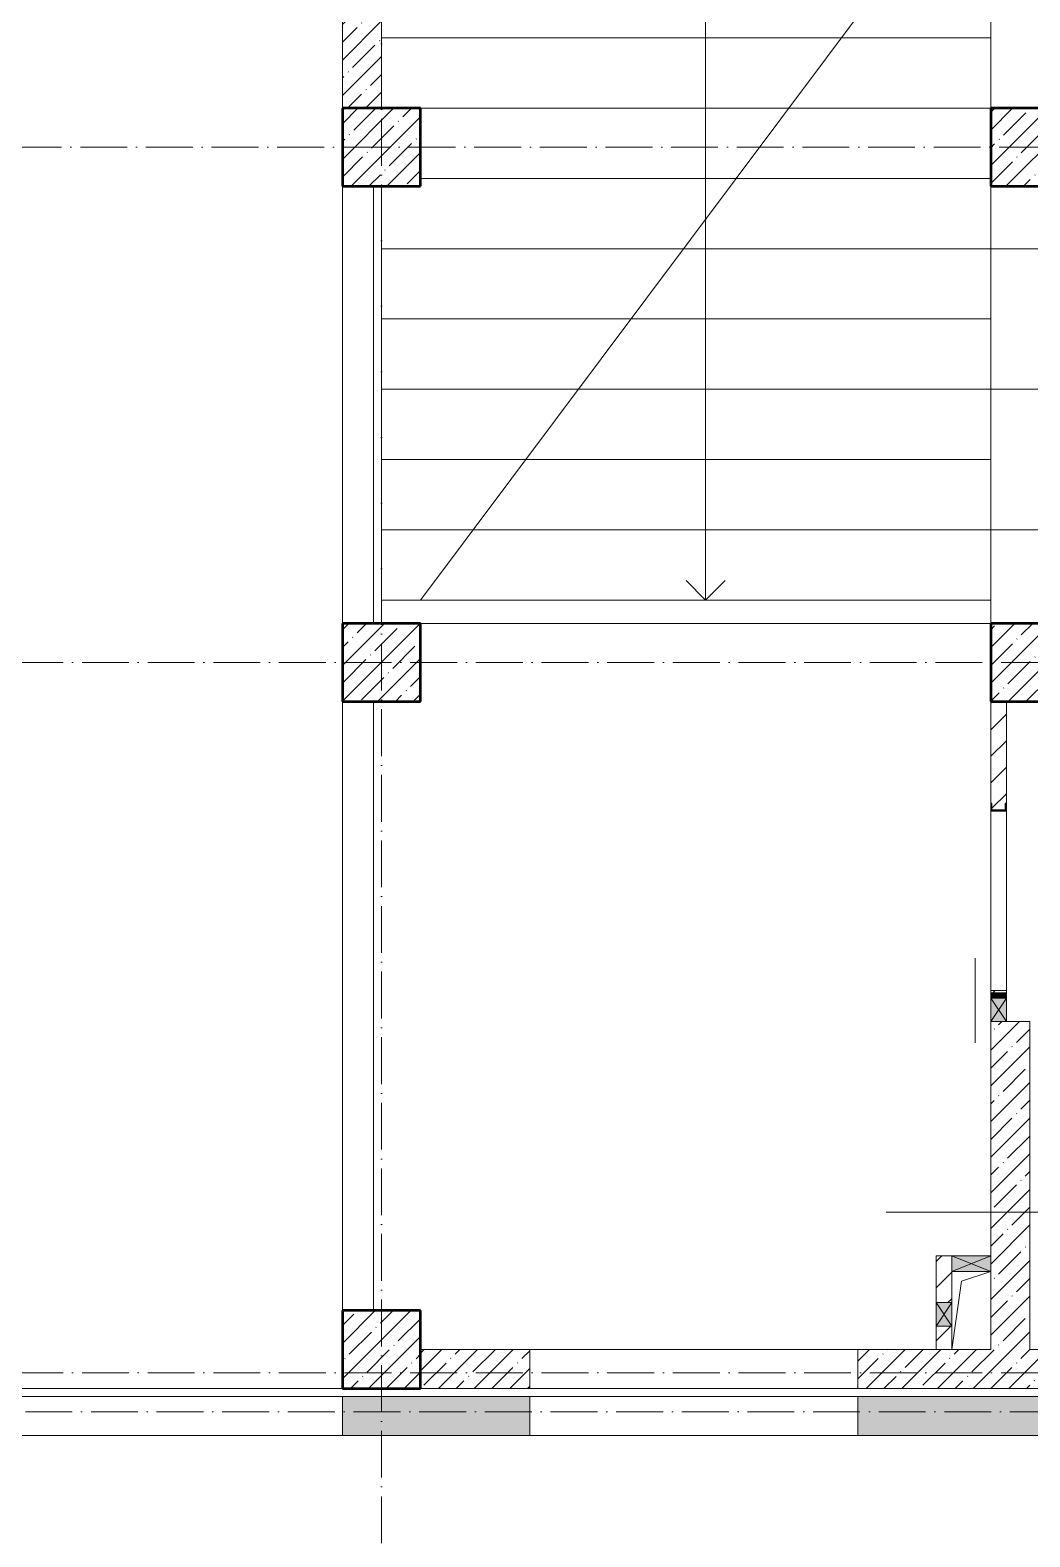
# Model space of a CAD drawing. Header units: millimetres. Extents: x -12989 to 629078, y -109036 to 555275.
# Drawn here: x 524170 to 530568, y 99365 to 109015 of the extents above; entities that cross this region are included whole.
import ezdxf

# ---------------------------------------------------------------- set-up
doc = ezdxf.new("R2010")
doc.units = ezdxf.units.MM
doc.linetypes.add('200_ШТРИХ_ш1п0_6_', pattern=[160, 100, -60])
doc.linetypes.add('50_200_ШТРИХ_1Т_ш5_п1_п1_', pattern=[700, 500, -100, 0, -100])
for name, color, linetype, lineweight in [('A-DETL-____-OTLN-4', 7, 'Continuous', 18), ('A-DETL-GENF-OTLN', 7, 'Continuous', 9), ('A-FLOR-____-OTLN', 7, 'Continuous', 9), ('A-GENM-____-MCUT', 7, 'Continuous', 25), ('A-GENM-____-OTLN', 7, 'Continuous', 9), ('A-GENM-____-OTLN-1', 7, 'Continuous', 25), ('A-GLAZ-____-OTLN', 7, 'Continuous', 9), ('A-WALL-____-MCUT-1', 7, 'Continuous', 9), ('A-WALL-____-OTLN', 7, 'Continuous', 9), ('A-WALL-____-PATT-1', 7, 'Continuous', 9), ('A-WALL-FNSH-MCUT-1', 7, 'Continuous', 9), ('I-WALL-____-OTLN', 7, 'Continuous', 9), ('S-COLS-____-MCUT', 7, 'Continuous', 50), ('S-COLS-____-OTLN', 7, 'Continuous', 9), ('S-GRID-____-OTLN-1', 7, '50_200_ШТРИХ_1Т_ш5_п1_п1_', 9), ('S-STRS-____-OTLN-1', 7, 'Continuous', 9)]:
    doc.layers.add(name, color=color, linetype=linetype, lineweight=lineweight)
doc.layers.add('A-DETL-GENF-OTLN-4', color=9, linetype='200_ШТРИХ_ш1п0_6_', lineweight=9, true_color=0x808080)
doc.layers.add('A-DETL-GENF-OTLN-5', color=7, linetype='Continuous', lineweight=5, true_color=0xc0c0c0)
pattern_1 = [(45, (516567.8, 90784.41), (-84.8528, 84.8528), [])]
pattern_2 = [(45, (516567.8, 90784.41), (-114.04925, 114.04925), []), (45, (516681.85, 90784.41), (-114.04925, 114.04925), [201.612, -40.322, 3.353, -36.97])]

# ---------------------------------------------------------------- blocks, each defined once
blk = doc.blocks.new('BSC_Колонна _Прямоугольная - 500х500-V103-АР1_План отверстий 2 этажа в осях 1-64_А-ГГ')
at = {"layer": 'S-COLS-____-OTLN'}
h = blk.add_hatch(dxfattribs=at)
h.set_pattern_fill('FP_132', color=256, style=0, pattern_type=2)
h.set_pattern_definition([(45, (-9850, -9781.04), (-114.0493, 114.0493), []), (45, (-9735.95, -9781.04), (-114.0493, 114.0493), [201.613, -40.323, 3.353, -36.97])])
h.paths.add_polyline_path([(-250, -250), (250, -250), (250, 250), (-250, 250)], flags=0)
at = {"layer": 'S-COLS-____-MCUT'}
for p, q in [((250, 250), (-250, 250)), ((-250, 250), (-250, -250)), ((250, -250), (250, 250)), ((-250, -250), (250, -250))]:
    blk.add_line(p, q, dxfattribs=at)
blk = doc.blocks.new('BSC_Колонна _Прямоугольная - 500х500-V105-АР1_План отверстий 2 этажа в осях 1-64_А-ГГ')
at = {"layer": 'S-COLS-____-OTLN'}
h = blk.add_hatch(dxfattribs=at)
h.set_pattern_fill('FP_134', color=256, style=0, pattern_type=2)
h.set_pattern_definition([(45, (-9850, -17481.04), (-114.0493, 114.0493), []), (45, (-9735.95, -17481.04), (-114.0493, 114.0493), [201.613, -40.323, 3.353, -36.97])])
h.paths.add_polyline_path([(-250, -250), (250, -250), (250, 250), (-250, 250)], flags=0)
at = {"layer": 'S-COLS-____-MCUT'}
for p, q in [((250, 250), (-250, 250)), ((-250, 250), (-250, -250)), ((250, -250), (250, 250)), ((-250, -250), (250, -250))]:
    blk.add_line(p, q, dxfattribs=at)
blk = doc.blocks.new('BSC_Колонна _Прямоугольная - 500х700-V110-АР1_План отверстий 2 этажа в осях 1-64_А-ГГ')
at = {"layer": 'S-COLS-____-OTLN'}
h = blk.add_hatch(dxfattribs=at)
h.set_pattern_fill('FP_139', color=256, style=0, pattern_type=2)
h.set_pattern_definition([(315, (-17481.04, 14100), (114.0493, 114.0493), []), (315, (-17481.04, 13985.95), (114.0493, 114.0493), [201.612, -40.322, 3.353, -36.97])])
h.paths.add_polyline_path([(-250, 350), (-250, -350), (250, -350), (250, 350)], flags=0)
at = {"layer": 'S-COLS-____-MCUT'}
for p, q in [((250, 350), (-250, 350)), ((-250, 350), (-250, -350)), ((250, -350), (250, 350)), ((-250, -350), (250, -350))]:
    blk.add_line(p, q, dxfattribs=at)
blk = doc.blocks.new('BSC_Колонна _Прямоугольная - 500х700-V134-АР1_План отверстий 2 этажа в осях 1-64_А-ГГ')
at = {"layer": 'S-COLS-____-OTLN'}
h = blk.add_hatch(dxfattribs=at)
h.set_pattern_fill('FP_164', color=256, style=0, pattern_type=2)
h.set_pattern_definition([(315, (-14181.04, 14100), (114.0493, 114.0493), []), (315, (-14181.04, 13985.95), (114.0493, 114.0493), [201.612, -40.322, 3.353, -36.97])])
h.paths.add_polyline_path([(-250, 350), (-250, -350), (250, -350), (250, 350)], flags=0)
at = {"layer": 'S-COLS-____-MCUT'}
for p, q in [((250, 350), (-250, 350)), ((-250, 350), (-250, -350)), ((250, -350), (250, 350)), ((-250, -350), (250, -350))]:
    blk.add_line(p, q, dxfattribs=at)
blk = doc.blocks.new('154_Стойка_СКБ_Швеллер - СМ-2180_100-28318692-АР1_План отверстий 2 этажа в осях 1-64_А-ГГ')
at = {"layer": 'A-GENM-____-MCUT'}
for p, q in [((171, 50), (125, 50)), ((125, 50), (125, -50)), ((129.5, 42.4), (171, 42.4)), ((129.5, -42.4), (129.5, 42.4)), ((171, 42.4), (171, 50)), ((125, -50), (171, -50)), ((171, -42.4), (129.5, -42.4)), ((171, -50), (171, -42.4))]:
    blk.add_line(p, q, dxfattribs=at)
blk = doc.blocks.new('AR_Отверстие прямоугольное _в плите_ - AR_Отверстие прямоугольное _в плите_-V185-АР1_План отверстий 2 этажа в осях 1-64_А-ГГ')
at = {"layer": 'A-GENM-____-OTLN'}
for p, q in [((-62.5, 187.5), (125, 250)), ((-125, -250), (-62.5, 187.5))]:
    blk.add_line(p, q, dxfattribs=at)
blk = doc.blocks.new('AR_Отверстие прямоугольное _в стене__БезПР - AR_Отверстие прямоугольное _в стене__БезПР-36788821-АР1_План отверстий 2 этажа в осях 1-64_А-ГГ')
at = {"layer": 'A-GLAZ-____-OTLN'}
blk.add_hatch(color=256, dxfattribs=at).paths.add_polyline_path([(-15, -50), (-15, 50), (-50, 50), (-50, -50)], flags=0)
at = {"layer": 'A-DETL-GENF-OTLN'}
for p, q in [((-50, -50), (-50, 50)), ((-50, 50), (-15, 50)), ((-50, 50), (-15, 15)), ((-15, 50), (-50, 50)), ((-50, 50), (-50, -50)), ((-15, -15), (-50, -50)), ((-15, -50), (-50, -50)), ((-50, -50), (-15, -50))]:
    blk.add_line(p, q, dxfattribs=at)
blk = doc.blocks.new('AR_Отверстие прямоугольное _в стене__БезПР - AR_Отверстие прямоугольное _в стене__БезПР-36428168-АР1_План отверстий 2 этажа в осях 1-64_А-ГГ')
at = {"layer": 'A-GLAZ-____-OTLN'}
blk.add_hatch(color=256, dxfattribs=at).paths.add_polyline_path([(-75, -50), (75, -50), (75, 50), (-75, 50)], flags=0)
at = {"layer": 'A-DETL-GENF-OTLN'}
for p, q in [((-75, -50), (-75, 50)), ((-75, 50), (75, 50)), ((75, 50), (-75, -50)), ((-75, 50), (75, -50)), ((75, 50), (-75, 50)), ((-75, 50), (-75, -50)), ((75, 50), (75, -50)), ((75, -50), (75, 50)), ((75, -50), (-75, -50)), ((-75, -50), (75, -50))]:
    blk.add_line(p, q, dxfattribs=at)
blk = doc.blocks.new('AR_Отверстие прямоугольное _в стене__БезПР - AR_Отверстие прямоугольное _в стене__БезПР-36789562-АР1_План отверстий 2 этажа в осях 1-64_А-ГГ')
at = {"layer": 'A-GLAZ-____-OTLN'}
blk.add_hatch(color=256, dxfattribs=at).paths.add_polyline_path([(75, -50), (75, 50), (-75, 50), (-75, -50)], flags=0)
at = {"layer": 'A-DETL-GENF-OTLN'}
for p, q in [((-75, -50), (-75, 50)), ((-75, 50), (75, 50)), ((75, 50), (-75, -50)), ((-75, 50), (75, -50)), ((75, 50), (-75, 50)), ((-75, 50), (-75, -50)), ((75, 50), (75, -50)), ((75, -50), (75, 50)), ((75, -50), (-75, -50)), ((-75, -50), (75, -50))]:
    blk.add_line(p, q, dxfattribs=at)
blk = doc.blocks.new('AR_Отверстие прямоугольное _в стене__БезПР - AR_Отверстие прямоугольное _в стене__БезПР-36428146-АР1_План отверстий 2 этажа в осях 1-64_А-ГГ')
at = {"layer": 'A-GLAZ-____-OTLN'}
blk.add_hatch(color=256, dxfattribs=at).paths.add_polyline_path([(125, -50), (125, 50), (-125, 50), (-125, -50)], flags=0)
at = {"layer": 'A-DETL-GENF-OTLN'}
for p, q in [((-125, -50), (-125, 50)), ((-125, 50), (125, 50)), ((125, 50), (-125, -50)), ((-125, 50), (125, -50)), ((125, 50), (-125, 50)), ((-125, 50), (-125, -50)), ((125, 50), (125, -50)), ((125, -50), (125, 50)), ((125, -50), (-125, -50)), ((-125, -50), (125, -50))]:
    blk.add_line(p, q, dxfattribs=at)
blk = doc.blocks.new('DET_L_Имитация разреза_ISO2-5 - Влево-36878805-АР1_План отверстий 2 этажа в осях 1-64_А-ГГ')
at = {"layer": 'A-DETL-GENF-OTLN-5'}
blk.add_line((143.1, 0), (686.9, 0), dxfattribs=at)
blk = doc.blocks.new('DET_L_Имитация разреза_ISO2-5 - Низ-36884722-АР1_План отверстий 2 этажа в осях 1-64_А-ГГ')
at = {"layer": 'A-DETL-GENF-OTLN-5'}
blk.add_line((143.1, 0), (1256.9, 0), dxfattribs=at)
blk = doc.blocks.new('3эт')
at = {"layer": 'S-GRID-____-OTLN-1', "color": 251, "ltscale": 0.6, "true_color": 0x636466}
for p, q in [((293620.7, -91346.1), (293620.7, -36982.5)), ((310478.4, -69382.4), (279101.9, -69382.4)), ((279101.9, -72682.4), (310478.4, -72682.4)), ((279101.9, -77232.4), (307641.3, -77232.4)), ((387845.1, -77482.4), (279340.9, -77482.4))]:
    blk.add_line(p, q, dxfattribs=at)

msp = doc.modelspace()

# ---------------------------------------------------------------- hatches: boundary and pattern name
at = {"layer": 'A-WALL-____-PATT-1'}
h = msp.add_hatch(dxfattribs=at)
h.set_pattern_fill('FP_25', color=256, style=0, pattern_type=2)
h.set_pattern_definition(pattern_2)
h.paths.add_polyline_path([(526167.7976, 108515.4504), (526417.7976, 108515.4504), (526417.7976, 109365.4504), (526167.7976, 109365.4504), (526167.7976, 108720.1969)], flags=0)
h.paths.add_polyline_path([(526167.7976, 109665.4504), (526417.7976, 109665.4504), (526417.7976, 112415.4504), (526167.7976, 112415.4504), (526167.7976, 112160.1729)], flags=0)
h = msp.add_hatch(dxfattribs=at)
h.set_pattern_fill('FP_4', color=256, style=0, pattern_type=2)
h.set_pattern_definition(pattern_1)
h.paths.add_polyline_path([(530317.7976, 102850.4504), (530417.7976, 102850.4504), (530417.7976, 102865.4504), (530317.7976, 102865.4504)], flags=0)
h.paths.add_polyline_path([(530410.1976, 104019.9504), (530411.2262, 104061.4504), (530417.7976, 104061.4504), (530417.7976, 104715.4504), (530317.7976, 104715.4504), (530317.7976, 104061.4504), (530325.3976, 104061.4504), (530325.3976, 104019.9504)], flags=0)
h = msp.add_hatch(dxfattribs=at)
h.set_pattern_fill('FP_25', color=256, style=0, pattern_type=2)
h.set_pattern_definition(pattern_2)
h.paths.add_polyline_path([(530317.7976, 100565.4504), (530567.7976, 100565.4504), (530567.7976, 102665.4504), (530317.7976, 102665.4504), (530317.7976, 101065.4504)], flags=0)
h = msp.add_hatch(dxfattribs=at)
h.set_pattern_fill('FP_4', color=256, style=0, pattern_type=2)
h.set_pattern_definition(pattern_1)
h.paths.add_polyline_path([(529967.7976, 100565.4504), (530067.7976, 100565.4504), (530067.7976, 100715.4504), (529967.7976, 100715.4504)], flags=0)
h.paths.add_polyline_path([(530027.7976, 100865.4504), (530067.7976, 100865.4504), (530067.7976, 101165.4504), (529967.7976, 101165.4504), (529967.7976, 100865.4504)], flags=0)
h = msp.add_hatch(dxfattribs=at)
h.set_pattern_fill('FP_25', color=256, style=0, pattern_type=2)
h.set_pattern_definition(pattern_2)
h.paths.add_polyline_path([(539417.7976, 100315.4504), (539417.7976, 100565.4504), (539217.7976, 100565.4504), (539217.7976, 100315.4504)], flags=0)
h.paths.add_polyline_path([(537117.7976, 100315.4504), (537117.7976, 100565.4504), (529467.7976, 100565.4504), (529467.7976, 100315.4504), (534228.7509, 100315.4504)], flags=0)
h.paths.add_polyline_path([(527158.8938, 100315.4504), (527367.7976, 100315.4504), (527367.7976, 100565.4504), (526667.7976, 100565.4504), (526667.7976, 100315.4504)], flags=0)
h = msp.add_hatch(dxfattribs=at)
h.set_pattern_fill('FP_25', color=256, style=0, pattern_type=2)
h.set_pattern_definition(pattern_2)
h.paths.add_polyline_path([(539217.7976, 100015.4504), (540117.7976, 100015.4504), (540117.7976, 100265.4504), (539217.7976, 100265.4504)], flags=0)
h.paths.add_polyline_path([(537117.7976, 100015.4504), (537117.7976, 100265.4504), (529467.7976, 100265.4504), (529467.7976, 100015.4504), (534228.7509, 100015.4504)], flags=0)
h.paths.add_polyline_path([(527367.7976, 100015.4504), (527367.7976, 100265.4504), (526167.7976, 100265.4504), (526167.7976, 100015.4504), (527158.8938, 100015.4504)], flags=0)
h.paths.add_polyline_path([(521856.5009, 100015.4504), (522167.7976, 100015.4504), (522167.7976, 100265.4504), (514617.7976, 100265.4504), (514617.7976, 100015.4504), (520089.0366, 100015.4504)], flags=0)
at = {"layer": 'S-COLS-____-OTLN'}
h = msp.add_hatch(dxfattribs=at)
h.set_pattern_fill('FP_25', color=256, style=0, pattern_type=2)
h.set_pattern_definition(pattern_2)
h.paths.add_polyline_path([(526167.7976, 104715.4504), (526667.7976, 104715.4504), (526667.7976, 105215.4504), (526167.7976, 105215.4504)], flags=0)

# ---------------------------------------------------------------- linework, layer by layer
at = {"layer": 'A-DETL-____-OTLN-4'}
msp.add_line((526667.7976, 105365.4504), (539867.7976, 123015.4504), dxfattribs=at)
at = {"layer": 'A-FLOR-____-OTLN'}
for p, q in [((526417.7976, 105215.4504), (526417.7976, 108015.4504)), ((530317.7976, 105215.4504), (526667.7976, 105215.4504)), ((522167.7976, 100315.4504), (526167.7976, 100315.4504))]:
    msp.add_line(p, q, dxfattribs=at)
at = {"layer": 'A-WALL-____-MCUT-1'}
for p, q in [((526167.7976, 109365.4504), (526167.7976, 108515.4504)), ((526417.7976, 108515.4504), (526417.7976, 109365.4504)), ((530317.7976, 102665.4504), (530317.7976, 101165.4504)), ((530567.7976, 102665.4504), (530417.7976, 102665.4504)), ((530567.7976, 100565.4504), (530567.7976, 102665.4504)), ((530317.7976, 101065.4504), (530317.7976, 100565.4504)), ((527367.7976, 100565.4504), (526667.7976, 100565.4504)), ((527367.7976, 100315.4504), (527367.7976, 100565.4504)), ((530317.7976, 100565.4504), (529467.7976, 100565.4504)), ((529467.7976, 100565.4504), (529467.7976, 100315.4504)), ((533017.7976, 100565.4504), (530567.7976, 100565.4504)), ((527367.7976, 100265.4504), (526167.7976, 100265.4504)), ((526167.7976, 100265.4504), (526167.7976, 100015.4504)), ((526667.7976, 100315.4504), (527367.7976, 100315.4504)), ((527367.7976, 100015.4504), (527367.7976, 100265.4504)), ((529467.7976, 100315.4504), (537117.7976, 100315.4504)), ((537117.7976, 100265.4504), (529467.7976, 100265.4504)), ((529467.7976, 100265.4504), (529467.7976, 100015.4504)), ((526167.7976, 100015.4504), (527367.7976, 100015.4504)), ((529467.7976, 100015.4504), (537117.7976, 100015.4504))]:
    msp.add_line(p, q, dxfattribs=at)
at = {"layer": 'A-WALL-____-OTLN'}
for p, q in [((527367.7976, 100565.4504), (529467.7976, 100565.4504)), ((522167.7976, 100265.4504), (526167.7976, 100265.4504)), ((529467.7976, 100315.4504), (527367.7976, 100315.4504)), ((527367.7976, 100265.4504), (529467.7976, 100265.4504)), ((526167.7976, 100015.4504), (522167.7976, 100015.4504)), ((529467.7976, 100015.4504), (527367.7976, 100015.4504))]:
    msp.add_line(p, q, dxfattribs=at)
at = {"layer": 'A-WALL-FNSH-MCUT-1'}
for p, q in [((530317.7976, 104715.4504), (530317.7976, 104061.4504)), ((530417.7976, 104061.4504), (530417.7976, 104715.4504)), ((530317.7976, 102865.4504), (530317.7976, 102850.4504)), ((530417.7976, 102865.4504), (530317.7976, 102865.4504)), ((530417.7976, 102850.4504), (530417.7976, 102865.4504)), ((530067.7976, 101165.4504), (529967.7976, 101165.4504)), ((529967.7976, 101165.4504), (529967.7976, 100865.4504)), ((530067.7976, 100865.4504), (530067.7976, 101065.4504)), ((529967.7976, 100715.4504), (529967.7976, 100565.4504)), ((530067.7976, 100565.4504), (530067.7976, 100715.4504))]:
    msp.add_line(p, q, dxfattribs=at)
at = {"layer": 'I-WALL-____-OTLN'}
for p, q in [((526167.7976, 105215.4504), (526167.7976, 108015.4504)), ((526367.7976, 108015.4504), (526367.7976, 105215.4504)), ((526167.7976, 100815.4504), (526167.7976, 104715.4504)), ((526367.7976, 104715.4504), (526367.7976, 100815.4504)), ((530317.7976, 102865.4504), (530317.7976, 104015.4504)), ((530417.7976, 104015.4504), (530417.7976, 102865.4504))]:
    msp.add_line(p, q, dxfattribs=at)
at = {"layer": 'S-COLS-____-MCUT'}
for p, q in [((526667.7976, 105215.4504), (526167.7976, 105215.4504)), ((526167.7976, 105215.4504), (526167.7976, 104715.4504)), ((526667.7976, 104715.4504), (526667.7976, 105215.4504)), ((526167.7976, 104715.4504), (526667.7976, 104715.4504))]:
    msp.add_line(p, q, dxfattribs=at)
at = {"layer": 'S-STRS-____-OTLN-1'}
for p, q in [((528492.7976, 109415.4504), (528492.7976, 108965.4504)), ((530317.7976, 109415.4504), (530317.7976, 108515.4504)), ((530317.7976, 108965.4504), (526417.7976, 108965.4504)), ((530317.7976, 108965.4504), (526417.7976, 108965.4504)), ((528492.7976, 108965.4504), (528492.7976, 108515.4504)), ((530317.7976, 108965.4504), (530317.7976, 108515.4504)), ((530317.7976, 108515.4504), (526667.7976, 108515.4504)), ((530317.7976, 108515.4504), (526667.7976, 108515.4504)), ((528492.7976, 108515.4504), (528492.7976, 108065.4504)), ((530317.7976, 108065.4504), (526667.7976, 108065.4504)), ((530317.7976, 108065.4504), (526667.7976, 108065.4504)), ((528492.7976, 108065.4504), (528492.7976, 107615.4504)), ((530317.7976, 108015.4504), (530317.7976, 107615.4504)), ((530317.7976, 108015.4504), (530317.7976, 107615.4504)), ((530317.7976, 107615.4504), (526417.7976, 107615.4504)), ((530317.7976, 107615.4504), (526417.7976, 107615.4504)), ((528492.7976, 107615.4504), (528492.7976, 107165.4504)), ((530317.7976, 107615.4504), (530317.7976, 106715.4504)), ((537917.7976, 107615.4504), (530317.7976, 107615.4504)), ((537917.7976, 107615.4504), (530317.7976, 107615.4504)), ((530317.7976, 107165.4504), (526417.7976, 107165.4504)), ((530317.7976, 107165.4504), (526417.7976, 107165.4504)), ((528492.7976, 107165.4504), (528492.7976, 106715.4504)), ((530317.7976, 107165.4504), (530317.7976, 106715.4504)), ((530317.7976, 106715.4504), (526417.7976, 106715.4504)), ((530317.7976, 106715.4504), (526417.7976, 106715.4504)), ((528492.7976, 106715.4504), (528492.7976, 106265.4504)), ((530317.7976, 106715.4504), (530317.7976, 105815.4504)), ((537917.7976, 106715.4504), (530317.7976, 106715.4504)), ((537917.7976, 106715.4504), (530317.7976, 106715.4504)), ((530317.7976, 106265.4504), (526417.7976, 106265.4504)), ((530317.7976, 106265.4504), (526417.7976, 106265.4504)), ((528492.7976, 106265.4504), (528492.7976, 105815.4504)), ((530317.7976, 106265.4504), (530317.7976, 105815.4504)), ((530317.7976, 105815.4504), (526417.7976, 105815.4504)), ((530317.7976, 105815.4504), (526417.7976, 105815.4504)), ((528492.7976, 105815.4504), (528492.7976, 105365.4504)), ((530317.7976, 105815.4504), (530317.7976, 105215.4504)), ((537917.7976, 105815.4504), (530317.7976, 105815.4504)), ((537917.7976, 105815.4504), (530317.7976, 105815.4504)), ((528492.7976, 105365.4504), (528367.7976, 105490.4504)), ((528492.7976, 105365.4504), (528617.7976, 105490.4504)), ((530317.7976, 105365.4504), (526417.7976, 105365.4504))]:
    msp.add_line(p, q, dxfattribs=at)

# ---------------------------------------------------------------- block references
msp.add_blockref('3эт', (232797.0902, 177647.8646))
at = {"layer": 'A-DETL-GENF-OTLN-4'}
for name, p, rotation in [('DET_L_Имитация разреза_ISO2-5 - Влево-36878805-АР1_План отверстий 2 этажа в осях 1-64_А-ГГ', (530217.7976, 103215.4504), 270.0000000000005), ('DET_L_Имитация разреза_ISO2-5 - Низ-36884722-АР1_План отверстий 2 этажа в осях 1-64_А-ГГ', (530906.131, 101445.4504), 180)]:
    msp.add_blockref(name, p, dxfattribs=dict(at, rotation=rotation))
at = {"layer": 'A-GENM-____-OTLN'}
msp.add_blockref('AR_Отверстие прямоугольное _в плите_ - AR_Отверстие прямоугольное _в плите_-V185-АР1_План отверстий 2 этажа в осях 1-64_А-ГГ', (530192.7976, 100815.4504), dxfattribs=at)
at = {"layer": 'A-GENM-____-OTLN-1', "rotation": 89.99999999999993}
msp.add_blockref('154_Стойка_СКБ_Швеллер - СМ-2180_100-28318692-АР1_План отверстий 2 этажа в осях 1-64_А-ГГ', (530367.7976, 103890.4504), dxfattribs=at)
at = {"layer": 'A-GLAZ-____-OTLN'}
for name, p, rotation in [('AR_Отверстие прямоугольное _в стене__БезПР - AR_Отверстие прямоугольное _в стене__БезПР-36788821-АР1_План отверстий 2 этажа в осях 1-64_А-ГГ', (530367.7976, 102800.4504), 269.9999999999999), ('AR_Отверстие прямоугольное _в стене__БезПР - AR_Отверстие прямоугольное _в стене__БезПР-36789562-АР1_План отверстий 2 этажа в осях 1-64_А-ГГ', (530367.7976, 102740.4504), 269.9999999999999), ('AR_Отверстие прямоугольное _в стене__БезПР - AR_Отверстие прямоугольное _в стене__БезПР-36428168-АР1_План отверстий 2 этажа в осях 1-64_А-ГГ', (530017.7976, 100790.4504), 90)]:
    msp.add_blockref(name, p, dxfattribs=dict(at, rotation=rotation))
msp.add_blockref('AR_Отверстие прямоугольное _в стене__БезПР - AR_Отверстие прямоугольное _в стене__БезПР-36428146-АР1_План отверстий 2 этажа в осях 1-64_А-ГГ', (530192.7976, 101115.4504), dxfattribs=at)
at = {"layer": 'S-COLS-____-OTLN'}
for name, p in [('BSC_Колонна _Прямоугольная - 500х500-V105-АР1_План отверстий 2 этажа в осях 1-64_А-ГГ', (526417.7976, 108265.4504)), ('BSC_Колонна _Прямоугольная - 500х500-V103-АР1_План отверстий 2 этажа в осях 1-64_А-ГГ', (526417.7976, 100565.4504))]:
    msp.add_blockref(name, p, dxfattribs=at)
at = {"layer": 'S-COLS-____-OTLN', "rotation": 89.9999999999999}
for name, p in [('BSC_Колонна _Прямоугольная - 500х700-V110-АР1_План отверстий 2 этажа в осях 1-64_А-ГГ', (530667.7976, 108265.4504)), ('BSC_Колонна _Прямоугольная - 500х700-V134-АР1_План отверстий 2 этажа в осях 1-64_А-ГГ', (530667.7976, 104965.4504))]:
    msp.add_blockref(name, p, dxfattribs=at)

doc.saveas('drawing.dxf')
